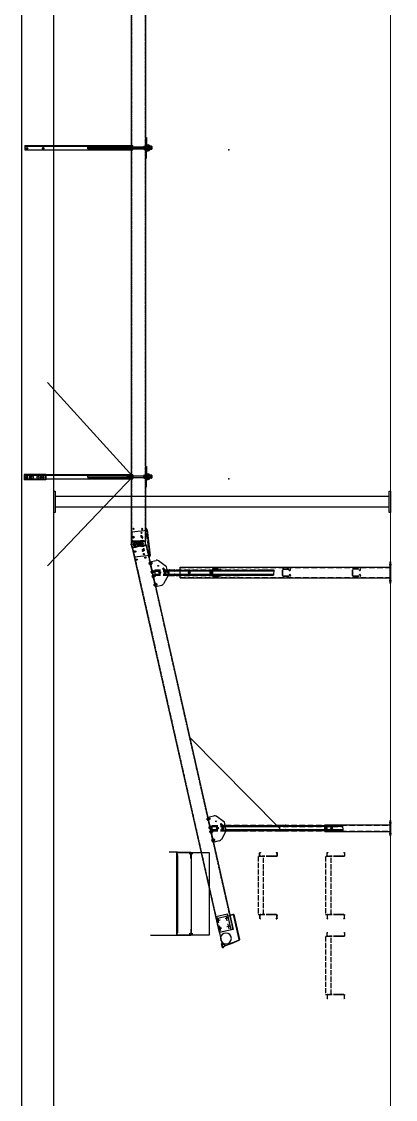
# Model space of a CAD drawing. Header units: millimetres. Extents: x -677815 to 406757, y -145898 to 39000.
# Drawn here: x 398512 to 401979, y -39999 to -29999 of the extents above; entities that cross this region are included whole.
import ezdxf

# ---------------------------------------------------------------- set-up
doc = ezdxf.new("R2010")
doc.units = ezdxf.units.MM
doc.header["$LTSCALE"] = 8
for name, pattern in [('AM_ISO02W050', [7.5, 6, -1.5]), ('AM_ISO09W050', [22.5, 12, -1.5, 3, -1.5, 3, -1.5]), ('Xref Conv Trash$0$AM_ISO02W050', [7.5, 6, -1.5]), ('Xref Conv Trash$0$AM_ISO08W050', [18, 12, -1.5, 3, -1.5]), ('Xref Conv Trash$0$CENTER', [7, 4, -1, 1, -1]), ('Xref Conv Trash$0$HIDDEN', [9.525, 6.35, -3.175]), ('Xref Conv Trash$0$PHANTOM', [2.5, 1.25, -0.25, 0.25, -0.25, 0.25, -0.25]), ('Xref Conv Trash$0$PHANTOM2', [31.75, 15.875, -3.175, 3.175, -3.175, 3.175, -3.175])]:
    doc.linetypes.add(name, pattern=pattern)
for name, color, linetype, lineweight in [('Hidden', 9, 'AM_ISO02W050', 25), ('Phantom', 8, 'AM_ISO09W050', 25), ('Xref Conv Trash$0$A-FLOR-LEVL', 8, 'Continuous', 9), ('Xref Conv Trash$0$Center', 7, 'Xref Conv Trash$0$AM_ISO08W050', 50), ('Xref Conv Trash$0$Conv - Trash', 1, 'Continuous', 25), ('Xref Conv Trash$0$Conv - Trash xsect', 1, 'Continuous', 25), ('Xref Conv Trash$0$Hidden', 9, 'Xref Conv Trash$0$AM_ISO02W050', 25), ('Xref Conv Trash$0$M-PLAT', 1, 'Continuous', 25)]:
    doc.layers.add(name, color=color, linetype=linetype, lineweight=lineweight)
doc.layers.add('Xref Conv Trash$0$M-MEZZ', color=173, linetype='Continuous')
doc.layers.add('Xref Conv Trash$0$M-MEZZ-POST', color=114, linetype='Continuous')

# ---------------------------------------------------------------- blocks, each defined once
blk = doc.blocks.new('*U135')
for p, q in [((-13, 5), (-13, 127)), ((-10, 5), (-10, 127)), ((-8, 132), (753, 132)), ((-8, 130), (6, 130)), ((15, 124), (7, 129)), ((17, 126), (8, 131)), ((17, 126), (727, 126)), ((18, 123), (727, 123)), ((728, 126), (737, 131)), ((730, 124), (738, 129)), ((740, 130), (753, 130)), ((755, 127), (755, 5)), ((758, 127), (758, 5))]:
    blk.add_line(p, q)
at = {"linetype": 'Continuous'}
for p, q in [((45, 3), (-8, 3)), ((-8, 0), (45, 0)), ((45, 0), (45, 3)), ((700, 3), (753, 3)), ((700, 0), (700, 3)), ((20, -1), (20, -2)), ((725, -1), (20, -1)), ((725, -2), (20, -2)), ((753, 0), (700, 0)), ((725, -1), (725, -2))]:
    blk.add_line(p, q, dxfattribs=at)
for centre, radius, start, end in [((-8, 127), 5, 90, 180), ((-8, 127), 2.5, 90, 180), ((6, 127), 5, 60, 90), ((6, 127), 2.5, 60, 90), ((18, 129), 5, 240, 270), ((18, 129), 2.5, 240, 270), ((727, 129), 2.5, 270, 300), ((727, 129), 5, 270, 300), ((740, 127), 5, 90, 120), ((740, 127), 2.5, 90, 120), ((753, 127), 5, 0, 90), ((753, 127), 2.5, 0, 90)]:
    blk.add_arc(centre, radius, start, end)
for centre, radius, start, end in [((-8, 5), 5, 180, 270), ((-8, 5), 2.5, 180, 270), ((753, 5), 5, 270, 0), ((753, 5), 2.5, 270, 0)]:
    blk.add_arc(centre, radius, start, end, dxfattribs=at)
at = {"layer": 'Xref Conv Trash$0$Hidden', "linetype": 'Xref Conv Trash$0$CENTER', "extrusion": (0, 1, 0)}
for p, q in [((0, -15), (0, 20)), ((745, -15), (745, 20))]:
    blk.add_line(p, q, dxfattribs=at)
blk = doc.blocks.new('Xref Conv Trash$0$011')
at = {"color": 0}
blk.add_line((0, 0), (0, 0), dxfattribs=at)
blk.add_circle((0, 0), 5.5, dxfattribs=at)
blk = doc.blocks.new('Xref Conv Trash$0$A$C020D5D19')
at = {"color": 0}
for p, q in [((11, 12), (0, 12)), ((18, 12), (13, 12)), ((15, 17), (15, 24)), ((15, 10), (15, 14)), ((15, 7), (15, 0)), ((20, 12), (32, 12))]:
    blk.add_line(p, q, dxfattribs=at)
blk = doc.blocks.new('Xref Conv Trash$0$Het100r-1')
at = {"color": 0}
for p, q in [((-134, -3), (-134, -168)), ((-134, -3), (101, -3)), ((101, -3), (126, -28)), ((105, -5), (113, -15)), ((106, -4), (115, -14)), ((145, 0), (107, 0)), ((116, -2), (107, -2)), ((126, -58), (107, -166)), ((123, -89), (109, -167)), ((115, -14), (113, -15)), ((114, -16), (116, -16)), ((116, -16), (116, 0)), ((116, -2), (136, -2)), ((121, -88), (124, -54)), ((123, -89), (126, -55)), ((126, -55), (124, -54)), ((126, -28), (126, -58)), ((127, -75), (136, -2)), ((145, -2), (136, -2)), ((146, -4), (137, -14)), ((137, -14), (139, -15)), ((147, -5), (139, -15)), ((-138, -137), (-138, -166)), ((-138, -137), (-136, -137)), ((-136, -137), (-136, -166)), ((-134, -163), (104, -163)), ((-134, -168), (105, -168)), ((-134, -170), (105, -170)), ((104, -163), (107, -163)), ((104, -163), (104, -168))]:
    blk.add_line(p, q, dxfattribs=at)
blk.add_circle((67, -50), 50, dxfattribs=at)
for centre, radius, start, end in [((107, -3), 2.6, 90, 210), ((107, -3), 1, 90, 210), ((122, -75), 5, 291.6902, 352.6476), ((145, -3), 2.6, 330, 90), ((145, -3), 1, 330, 90), ((-134, -166), 4, 180, 270), ((-134, -166), 2, 180, 270), ((105, -166), 2, 270, 350), ((105, -166), 4, 270, 350)]:
    blk.add_arc(centre, radius, start, end, dxfattribs=at)
blk = doc.blocks.new('*U199')
for p, q in [((5050, 1716), (36547, 7370)), ((5073, 1586), (36570, 7240)), ((5073, 1586), (36570, 7240)), ((5073, 1586), (5050, 1716)), ((4989, 1698), (1620, 275)), ((5040, 1576), (4989, 1698)), ((5040, 1576), (1671, 153)), ((1634, 277), (1761, 331)), ((1761, 331), (1804, 230)), ((1671, 153), (1620, 275)), ((1666, 171), (1804, 230))]:
    blk.add_line(p, q)
at = {"linetype": 'Xref Conv Trash$0$PHANTOM'}
for p, q in [((5066, 1716), (36532, 7365)), ((5073, 1588), (36570, 7242)), ((4976, 1689), (1635, 278)), ((5039, 1578), (1670, 155))]:
    blk.add_line(p, q, dxfattribs=at)
at = {"color": 0}
for p, q in [((4992, 1699), (5018, 1711)), ((4993, 1696), (5018, 1709)), ((5018, 1711), (5046, 1714)), ((5018, 1709), (5046, 1712)), ((5046, 1714), (5046, 1712)), ((5080, 1705), (5098, 1710)), ((5083, 1710), (5085, 1703)), ((5093, 1693), (5086, 1720)), ((5095, 1706), (5093, 1713)), ((4969, 1672), (4952, 1667)), ((4956, 1664), (4954, 1672)), ((4965, 1655), (4957, 1682)), ((4965, 1675), (4967, 1668)), ((4991, 1599), (4993, 1606)), ((4992, 1699), (4993, 1696)), ((5031, 1660), (5025, 1658)), ((5031, 1667), (5026, 1662)), ((5026, 1662), (5028, 1655)), ((5028, 1655), (5035, 1653)), ((5033, 1662), (5031, 1669)), ((5033, 1662), (5031, 1667)), ((5038, 1666), (5031, 1667)), ((5037, 1639), (5031, 1637)), ((5032, 1660), (5034, 1660)), ((5037, 1647), (5032, 1642)), ((5032, 1642), (5034, 1635)), ((5034, 1657), (5033, 1661)), ((5033, 1661), (5034, 1659)), ((5034, 1658), (5036, 1652)), ((5034, 1635), (5041, 1633)), ((5035, 1661), (5042, 1663)), ((5035, 1653), (5041, 1658)), ((5035, 1656), (5036, 1651)), ((5039, 1642), (5037, 1648)), ((5039, 1642), (5037, 1647)), ((5044, 1645), (5037, 1647)), ((5041, 1658), (5038, 1666)), ((5038, 1640), (5040, 1640)), ((5039, 1641), (5040, 1639)), ((5040, 1637), (5039, 1640)), ((5040, 1638), (5042, 1631)), ((5041, 1641), (5048, 1642)), ((5041, 1633), (5047, 1638)), ((5041, 1636), (5042, 1631)), ((5047, 1638), (5044, 1645)), ((5104, 1627), (5097, 1619)), ((5103, 1633), (5098, 1638)), ((5108, 1632), (5105, 1628)), ((5109, 1629), (5105, 1632)), ((5110, 1634), (5118, 1643)), ((5110, 1627), (5116, 1622)), ((5137, 1637), (5150, 1641)), ((5145, 1632), (5141, 1646)), ((5179, 1593), (5193, 1606)), ((5181, 1592), (5194, 1605)), ((5194, 1605), (5193, 1606)), ((4930, 1527), (4931, 1529)), ((4949, 1523), (4930, 1527)), ((4949, 1524), (4931, 1529)), ((4946, 1581), (4959, 1584)), ((5179, 1592), (4950, 1524)), ((5179, 1591), (4951, 1523)), ((4954, 1576), (4951, 1589)), ((4985, 1596), (4975, 1599)), ((4988, 1590), (4986, 1583)), ((4989, 1592), (4991, 1597)), ((4994, 1593), (5006, 1590)), ((5002, 1591), (4998, 1591))]:
    blk.add_line(p, q, dxfattribs=at)
at = {"linetype": 'Xref Conv Trash$0$HIDDEN'}
for p, q in [((5063, 1718), (5051, 1710)), ((5065, 1716), (5051, 1707)), ((4977, 1692), (4991, 1692)), ((4977, 1690), (4992, 1690)), ((1632, 279), (1622, 269)), ((1634, 278), (1623, 267))]:
    blk.add_line(p, q, dxfattribs=at)
at = {"color": 0, "linetype": 'Continuous'}
for p, q in [((4984, 1602), (4997, 1598)), ((5019, 1691), (5016, 1681)), ((5016, 1681), (5024, 1674)), ((5029, 1694), (5019, 1691)), ((5024, 1674), (5034, 1677)), ((5036, 1687), (5029, 1694)), ((5034, 1677), (5036, 1687)), ((5039, 1623), (5037, 1612)), ((5037, 1612), (5044, 1605)), ((5049, 1626), (5039, 1623)), ((5044, 1605), (5054, 1608)), ((5056, 1619), (5049, 1626)), ((5054, 1608), (5056, 1619)), ((5106, 1638), (5097, 1628)), ((5106, 1621), (5115, 1631)), ((4994, 1588), (4981, 1592))]:
    blk.add_line(p, q, dxfattribs=at)
at = {"color": 0, "linetype": 'Xref Conv Trash$0$HIDDEN'}
blk.add_line((4952, 1530), (5172, 1595), dxfattribs=at)
at = {"linetype": 'Continuous'}
for p, q in [((1708, 292), (1756, 313)), ((1625, 268), (1666, 171)), ((1639, 263), (1683, 282))]:
    blk.add_line(p, q, dxfattribs=at)
at = {"linetype": 'Xref Conv Trash$0$CENTER'}
for p, q in [((1726, 316), (1739, 286)), ((1656, 287), (1670, 255)), ((1669, 189), (1713, 207)), ((1687, 214), (1699, 185)), ((1740, 219), (1788, 239)), ((1757, 243), (1769, 215))]:
    blk.add_line(p, q, dxfattribs=at)
at = {"color": 0, "linetype": 'Continuous'}
blk.add_lwpolyline([(5174, 1591), (5133, 1729), (5018, 1711), (4912, 1664), (4953, 1525)], close=True, dxfattribs=at)
at = {"color": 0}
for points in [[(5018, 1692), (5016, 1692, 0.414214), (5011, 1682), (5026, 1634, 0.414214), (5036, 1628), (5049, 1632, 0.414214), (5054, 1642), (5040, 1690, 0.414214), (5030, 1696), (5028, 1695)], [(5035, 1618, 0.48887), (5038, 1608)], [(5058, 1613, 0.48887), (5055, 1623)]]:
    blk.add_lwpolyline(points, format="xyb", dxfattribs=at)
for centre in [(5026, 1684), (5047, 1616)]:
    blk.add_circle(centre, 30.1)
at = {"color": 0, "linetype": 'Continuous'}
for centre, radius in [((5026, 1684), 11.2), ((5026, 1684), 9), ((5047, 1616), 11.2), ((5047, 1616), 9)]:
    blk.add_circle(centre, radius, dxfattribs=at)
at = {"color": 0}
for centre in [(5143, 1639), (4953, 1582)]:
    blk.add_circle(centre, 5.5, dxfattribs=at)
at = {"linetype": 'Continuous'}
blk.add_arc((5026, 1684), 30.1, 78.5763, 134.4369, dxfattribs=at)
at = {"linetype": 'Xref Conv Trash$0$HIDDEN'}
for centre, radius, start, end in [((5066, 1714), 5, 100.177, 121.9784), ((5066, 1714), 2.5, 100.177, 121.9784), ((4977, 1687), 5, 91.097, 112.8984), ((4977, 1687), 2.5, 91.097, 112.8984), ((1636, 276), 5, 112.8984, 134.6998), ((1636, 276), 2.5, 112.8984, 134.6998)]:
    blk.add_arc(centre, radius, start, end, dxfattribs=at)
at = {"color": 0}
for centre, radius, start, end in [((5088, 1712), 5.5, 16.5066, 196.5066), ((5090, 1704), 5.5, 196.5066, 16.5066), ((4959, 1674), 5.5, 16.5066, 196.5066), ((4962, 1666), 5.5, 196.5066, 16.5066), ((5033, 1660), 2.7, 175.7506, 122.6508), ((5039, 1640), 2.7, 175.7506, 122.6508), ((4950, 1526), 2, 256.5066, 286.5066), ((4950, 1526), 3.5, 256.5066, 286.5066), ((5178, 1594), 2, 286.5066, 316.5066), ((5178, 1594), 3.5, 286.5066, 316.5066)]:
    blk.add_arc(centre, radius, start, end, dxfattribs=at)
at = {"color": 0, "linetype": 'Continuous'}
for centre, start, end in [((4982, 1597), 73.5066, 253.5066), ((5102, 1624), 139.5066, 319.5066), ((5111, 1635), 319.5066, 139.5066), ((4996, 1593), 253.5066, 73.5066)]:
    blk.add_arc(centre, 5.5, start, end, dxfattribs=at)
for p, rotation in [((5017, 1667), 22.89838515541406), ((5035, 1600), 16.50660218824512)]:
    blk.add_blockref('Xref Conv Trash$0$A$C020D5D19', p, dxfattribs=dict(at, rotation=rotation))
at = {"xscale": -1}
for name, p, rotation in [('Xref Conv Trash$0$011', (5091, 1705), 10.17702680705466), ('Xref Conv Trash$0$011', (5166, 1718), 10.17702680705466), ('Xref Conv Trash$0$011', (5105, 1626), 10.17702680705466), ('Xref Conv Trash$0$011', (5180, 1639), 10.17702680705466), ('Xref Conv Trash$0$Het100r-1', (1620, 275), 22.89838515541417), ('Xref Conv Trash$0$011', (1732, 302), 22.89838515541417), ('Xref Conv Trash$0$011', (1662, 273), 22.89838515541417), ('Xref Conv Trash$0$011', (1693, 199), 22.89838515541417), ('Xref Conv Trash$0$011', (1763, 229), 22.89838515541417)]:
    blk.add_blockref(name, p, dxfattribs=dict(at, rotation=rotation))
at = {"rotation": 22.89838515541406}
for p in [(4891, 1637), (4961, 1666), (4922, 1563), (4992, 1592)]:
    blk.add_blockref('Xref Conv Trash$0$011', p, dxfattribs=at)
blk = doc.blocks.new('*U200')
at = {"linetype": 'Continuous'}
for p, q in [((0, 0), (0, -59)), ((0, 0), (235, 0)), ((235, 0), (235, -59)), ((79, -141), (8, -78)), ((156, -141), (227, -78)), ((88, -132), (-151, -1196)), ((77, -129), (43, -276)), ((79, -141), (156, -141)), ((116, -138), (83, -285)), ((127, -140), (94, -287)), ((-132, -1030), (-265, -1620)), ((-71, -1043), (-204, -1633)), ((-132, -1030), (-71, -1043)), ((-303, -1611), (-304, -1616)), ((-167, -1647), (-304, -1616)), ((-166, -1642), (-303, -1611)), ((-166, -1642), (-167, -1647))]:
    blk.add_line(p, q, dxfattribs=at)
for p, q in [((7, 7), (7, 2)), ((7, 2), (25, 2)), ((9, 9), (12, 9)), ((12, 9), (12, 2)), ((12, 9), (21, 9)), ((21, 9), (21, 2)), ((21, 9), (23, 9)), ((25, 7), (25, 2)), ((88, 7), (88, 2)), ((88, 2), (106, 2)), ((90, 9), (93, 9)), ((93, 9), (93, 2)), ((93, 9), (102, 9)), ((102, 9), (102, 2)), ((102, 9), (104, 9)), ((106, 7), (106, 2)), ((129, 7), (129, 2)), ((129, 2), (147, 2)), ((131, 9), (133, 9)), ((133, 9), (133, 2)), ((133, 9), (142, 9)), ((142, 9), (142, 2)), ((142, 9), (145, 9)), ((147, 7), (147, 2)), ((210, 7), (210, 2)), ((210, 2), (228, 2)), ((212, 9), (214, 9)), ((214, 9), (214, 2)), ((214, 9), (223, 9)), ((223, 9), (223, 2)), ((223, 9), (226, 9)), ((228, 7), (228, 2)), ((101, -110), (99, -118)), ((99, -118), (105, -123)), ((108, -108), (101, -110)), ((105, -123), (112, -120)), ((113, -113), (108, -108)), ((112, -120), (113, -113))]:
    blk.add_line(p, q)
at = {"linetype": 'Xref Conv Trash$0$CENTER'}
for p, q in [((-282, -1609), (-286, -1630)), ((-184, -1631), (-189, -1652))]:
    blk.add_line(p, q, dxfattribs=at)
for points in [[(111, -69), (117, -73), (124, -69), (124, -62), (117, -58), (111, -62)], [(-124, -1102), (-117, -1108), (-109, -1105), (-107, -1096), (-113, -1090), (-122, -1093)], [(-113, -1052), (-106, -1058), (-97, -1055), (-95, -1046), (-102, -1040), (-111, -1043)]]:
    blk.add_lwpolyline(points, close=True)
for centre, radius in [((117, -66), 8.4), ((117, -66), 6.4), ((106, -115), 8.4), ((106, -115), 6.4), ((-115, -1099), 8), ((-104, -1049), 8)]:
    blk.add_circle(centre, radius)
at = {"linetype": 'Continuous'}
blk.add_circle((182, -66), 3.6, dxfattribs=at)
for centre, radius, start, end in [((9, 6), 2.53, 23.991, 156.009), ((16, 1), 7.86, 54.0166, 125.9834), ((23, 6), 2.53, 23.991, 156.009), ((90, 6), 2.53, 23.991, 156.009), ((97, 1), 7.86, 54.0166, 125.9834), ((104, 6), 2.53, 23.991, 156.009), ((131, 6), 2.53, 23.991, 156.009), ((138, 1), 7.86, 54.0166, 125.9834), ((145, 6), 2.53, 23.991, 156.009), ((212, 6), 2.53, 23.991, 156.009), ((219, 1), 7.86, 54.0166, 125.9834), ((226, 6), 2.53, 23.991, 156.009)]:
    blk.add_arc(centre, radius, start, end)
for centre, radius, start, end in [((25, -59), 25.4, 180, 228.2691), ((210, -59), 25.4, 311.7309, 0), ((89, -105), 4.4, 45, 225), ((116, -78), 43.1, 224.5473, 271.6144), ((117, -76), 36.4, 225, 270), ((117, -76), 36.4, 270, 315), ((119, -78), 43.1, 268.3856, 315.4527), ((146, -105), 4.4, 315, 135)]:
    blk.add_arc(centre, radius, start, end, dxfattribs=at)
at = {"layer": 'Xref Conv Trash$0$Hidden', "linetype": 'Xref Conv Trash$0$HIDDEN'}
for p, q in [((11, -17), (11, 2)), ((12, -18), (12, 2)), ((20, -18), (20, 2)), ((21, -17), (21, 2)), ((92, -17), (92, 2)), ((93, -18), (93, 2)), ((101, -18), (101, 2)), ((102, -17), (102, 2)), ((133, -17), (133, 2)), ((134, -18), (134, 2)), ((142, -18), (142, 2)), ((143, -17), (143, 2)), ((214, -17), (214, 2)), ((215, -18), (215, 2)), ((223, -18), (223, 2)), ((224, -17), (224, 2)), ((105, -14), (-161, -1193)), ((112, -16), (-153, -1195)), ((144, -23), (-122, -1202)), ((151, -24), (-114, -1204)), ((0, -3), (235, -3)), ((12, -18), (11, -17)), ((11, -17), (21, -17)), ((12, -18), (20, -18)), ((20, -18), (21, -17)), ((103, -13), (72, -151)), ((114, -16), (83, -153)), ((92, -17), (102, -17)), ((93, -18), (92, -17)), ((93, -18), (101, -18)), ((101, -18), (102, -17)), ((103, -13), (153, -25)), ((142, -22), (111, -160)), ((153, -25), (122, -162)), ((133, -17), (143, -17)), ((134, -18), (133, -17)), ((134, -18), (142, -18)), ((142, -18), (143, -17)), ((214, -17), (224, -17)), ((215, -18), (214, -17)), ((215, -18), (223, -18)), ((223, -18), (224, -17)), ((75, -134), (-163, -1193)), ((114, -143), (-124, -1202)), ((126, -146), (-112, -1204)), ((87, -137), (55, -279)), ((78, -121), (69, -165)), ((80, -121), (70, -165)), ((74, -171), (72, -171)), ((73, -169), (75, -169)), ((79, -164), (78, -167)), ((79, -164), (81, -164)), ((81, -164), (80, -167)), ((85, -114), (126, -123)), ((86, -112), (126, -121)), ((108, -171), (108, -173)), ((108, -171), (110, -171)), ((110, -171), (108, -171)), ((110, -171), (110, -174)), ((110, -171), (110, -174)), ((111, -179), (113, -180)), ((114, -178), (112, -177)), ((127, -132), (117, -176)), ((129, -132), (119, -176)), ((-37, -633), (-47, -677)), ((-35, -633), (-45, -677)), ((-43, -681), (-41, -681)), ((-41, -683), (-43, -683)), ((-36, -676), (-37, -679)), ((-36, -676), (-35, -677)), ((-35, -677), (-35, -679)), ((-30, -624), (11, -633)), ((-30, -626), (11, -635)), ((-7, -683), (-8, -686)), ((-5, -683), (-7, -683)), ((-7, -683), (-5, -683)), ((-5, -683), (-6, -686)), ((-5, -683), (-6, -686)), ((-2, -690), (-4, -690)), ((-4, -692), (-2, -692)), ((12, -644), (2, -688)), ((14, -644), (4, -688)), ((-129, -1030), (-262, -1620)), ((-74, -1043), (-207, -1633)), ((-112, -1204), (-163, -1193))]:
    blk.add_line(p, q, dxfattribs=at)
at = {"layer": 'Xref Conv Trash$0$Hidden', "linetype": 'Xref Conv Trash$0$CENTER'}
for p, q in [((16, 11), (16, -9)), ((97, -9), (97, 11)), ((97, 11), (97, -9)), ((138, -9), (138, 11)), ((219, -9), (219, 11))]:
    blk.add_line(p, q, dxfattribs=at)
at = {"layer": 'Xref Conv Trash$0$Hidden'}
for p, q in [((16, 9), (16, -11)), ((97, 9), (97, -11)), ((138, 9), (138, -11)), ((219, 9), (219, -11))]:
    blk.add_line(p, q, dxfattribs=at)
for points in [[(7, -5), (5, -3)], [(27, -3), (5, -3)], [(25, -5), (7, -5)], [(7, -10), (7, -5)], [(23, -12), (21, -12), (12, -12), (9, -12)], [(12, -12), (12, -5)], [(21, -12), (21, -5)], [(27, -3), (25, -5)], [(25, -10), (25, -5)], [(88, -5), (86, -3)], [(108, -3), (86, -3)], [(106, -5), (88, -5)], [(88, -10), (88, -5)], [(104, -12), (102, -12), (93, -12), (90, -12)], [(93, -12), (93, -5)], [(102, -12), (102, -5)], [(108, -3), (106, -5)], [(106, -10), (106, -5)], [(129, -5), (127, -3)], [(149, -3), (127, -3)], [(147, -5), (129, -5)], [(129, -10), (129, -5)], [(145, -12), (142, -12), (133, -12), (131, -12)], [(133, -12), (133, -5)], [(142, -12), (142, -5)], [(149, -3), (147, -5)], [(147, -10), (147, -5)], [(210, -5), (208, -3)], [(230, -3), (208, -3)], [(228, -5), (210, -5)], [(210, -10), (210, -5)], [(226, -12), (223, -12), (214, -12), (212, -12)], [(214, -12), (214, -5)], [(223, -12), (223, -5)], [(230, -3), (228, -5)], [(228, -10), (228, -5)]]:
    blk.add_lwpolyline(points, dxfattribs=at)
for centre, radius, start, end in [((9, -9), 2.53, 203.991, 336.009), ((16, -4), 7.86, 234.0166, 305.9834), ((23, -9), 2.53, 203.991, 336.009), ((90, -9), 2.53, 203.991, 336.009), ((97, -4), 7.86, 234.0166, 305.9834), ((104, -9), 2.53, 203.991, 336.009), ((131, -9), 2.53, 203.991, 336.009), ((138, -4), 7.86, 234.0166, 305.9834), ((145, -9), 2.53, 203.991, 336.009), ((212, -9), 2.53, 203.991, 336.009), ((219, -4), 7.86, 234.0166, 305.9834), ((226, -9), 2.53, 203.991, 336.009)]:
    blk.add_arc(centre, radius, start, end, dxfattribs=at)
at = {"layer": 'Xref Conv Trash$0$Hidden', "linetype": 'Xref Conv Trash$0$HIDDEN'}
for centre, radius, start, end in [((73, -166), 5, 167.3, 257.3), ((73, -166), 5, 167.3, 257.3), ((73, -166), 3, 167.3, 257.3), ((75, -166), 5, 257.3, 347.3), ((75, -166), 3, 257.3, 347.3), ((84, -117), 5, 77.3, 167.3), ((84, -117), 3, 77.3, 167.3), ((112, -175), 5, 167.3, 257.3), ((112, -175), 3, 167.3, 257.3), ((114, -175), 5, 257.3, 347.3), ((114, -175), 3, 257.3, 347.3), ((125, -126), 5, 347.3, 77.3), ((125, -126), 3, 347.3, 77.3), ((-42, -678), 5, 167.3, 257.3), ((-42, -678), 5, 167.3, 257.3), ((-42, -678), 3, 167.3, 257.3), ((-40, -678), 5, 257.3, 347.3), ((-40, -678), 3, 257.3, 347.3), ((-31, -629), 5, 77.3, 167.3), ((-31, -629), 3, 77.3, 167.3), ((-3, -687), 5, 167.3, 257.3), ((-3, -687), 3, 167.3, 257.3), ((-1, -687), 3, 257.3, 347.3), ((-1, -687), 5, 257.3, 347.3), ((10, -638), 5, 347.3, 77.3), ((10, -638), 3, 347.3, 77.3)]:
    blk.add_arc(centre, radius, start, end, dxfattribs=at)
blk = doc.blocks.new('*U201')
at = {"linetype": 'Continuous'}
for p, q in [((0, 0), (0, -59)), ((0, 0), (235, 0)), ((235, 0), (235, -59)), ((79, -141), (8, -78)), ((156, -141), (227, -78)), ((79, -141), (156, -141)), ((27, -240), (-401, -2137)), ((125, -261), (-303, -2159)), ((27, -240), (125, -261)), ((-449, -2126), (-450, -2131)), ((-255, -2175), (-450, -2131)), ((-254, -2170), (-449, -2126)), ((-254, -2170), (-255, -2175))]:
    blk.add_line(p, q, dxfattribs=at)
for p, q in [((7, 7), (7, 2)), ((7, 2), (25, 2)), ((9, 9), (12, 9)), ((12, 9), (12, 2)), ((12, 9), (21, 9)), ((21, 9), (21, 2)), ((21, 9), (23, 9)), ((25, 7), (25, 2)), ((88, 7), (88, 2)), ((88, 2), (106, 2)), ((90, 9), (93, 9)), ((93, 9), (93, 2)), ((93, 9), (102, 9)), ((102, 9), (102, 2)), ((102, 9), (104, 9)), ((106, 7), (106, 2)), ((129, 7), (129, 2)), ((129, 2), (147, 2)), ((131, 9), (133, 9)), ((133, 9), (133, 2)), ((133, 9), (142, 9)), ((142, 9), (142, 2)), ((142, 9), (145, 9)), ((147, 7), (147, 2)), ((210, 7), (210, 2)), ((210, 2), (228, 2)), ((212, 9), (214, 9)), ((214, 9), (214, 2)), ((214, 9), (223, 9)), ((223, 9), (223, 2)), ((223, 9), (226, 9)), ((228, 7), (228, 2)), ((101, -110), (99, -118)), ((99, -118), (105, -123)), ((108, -108), (101, -110)), ((105, -123), (112, -120)), ((113, -113), (108, -108)), ((112, -120), (113, -113))]:
    blk.add_line(p, q)
at = {"linetype": 'Xref Conv Trash$0$CENTER'}
for p, q in [((-423, -2125), (-428, -2146)), ((-277, -2158), (-282, -2179))]:
    blk.add_line(p, q, dxfattribs=at)
for points in [[(111, -69), (117, -73), (124, -69), (124, -62), (117, -58), (111, -62)], [(48, -336), (55, -343), (64, -340), (66, -331), (59, -325), (50, -327)], [(4, -531), (11, -538), (20, -535), (22, -526), (15, -520), (6, -522)]]:
    blk.add_lwpolyline(points, close=True)
for centre, radius in [((117, -66), 8.4), ((117, -66), 6.4), ((106, -115), 8.4), ((106, -115), 6.4), ((57, -334), 8), ((13, -529), 8)]:
    blk.add_circle(centre, radius)
at = {"linetype": 'Continuous'}
blk.add_circle((182, -66), 3.6, dxfattribs=at)
for centre, radius, start, end in [((9, 6), 2.53, 23.991, 156.009), ((16, 1), 7.86, 54.0166, 125.9834), ((23, 6), 2.53, 23.991, 156.009), ((90, 6), 2.53, 23.991, 156.009), ((97, 1), 7.86, 54.0166, 125.9834), ((104, 6), 2.53, 23.991, 156.009), ((131, 6), 2.53, 23.991, 156.009), ((138, 1), 7.86, 54.0166, 125.9834), ((145, 6), 2.53, 23.991, 156.009), ((212, 6), 2.53, 23.991, 156.009), ((219, 1), 7.86, 54.0166, 125.9834), ((226, 6), 2.53, 23.991, 156.009)]:
    blk.add_arc(centre, radius, start, end)
for centre, radius, start, end in [((25, -59), 25.4, 180, 228.2691), ((210, -59), 25.4, 311.7309, 0), ((89, -105), 4.4, 45, 225), ((116, -78), 43.1, 224.5473, 271.6144), ((117, -76), 36.4, 225, 270), ((117, -76), 36.4, 270, 315), ((119, -78), 43.1, 268.3856, 315.4527), ((146, -105), 4.4, 315, 135)]:
    blk.add_arc(centre, radius, start, end, dxfattribs=at)
at = {"layer": 'Xref Conv Trash$0$Hidden', "linetype": 'Xref Conv Trash$0$HIDDEN'}
for p, q in [((11, -17), (11, 2)), ((12, -18), (12, 2)), ((20, -18), (20, 2)), ((21, -17), (21, 2)), ((92, -17), (92, 2)), ((93, -18), (93, 2)), ((101, -18), (101, 2)), ((102, -17), (102, 2)), ((133, -17), (133, 2)), ((134, -18), (134, 2)), ((142, -18), (142, 2)), ((143, -17), (143, 2)), ((214, -17), (214, 2)), ((215, -18), (215, 2)), ((223, -18), (223, 2)), ((224, -17), (224, 2)), ((103, -19), (-138, -1092)), ((111, -21), (-131, -1094)), ((142, -28), (-99, -1101)), ((150, -29), (-92, -1102)), ((0, -3), (235, -3)), ((12, -18), (11, -17)), ((11, -17), (21, -17)), ((12, -18), (20, -18)), ((20, -18), (21, -17)), ((102, -18), (71, -156)), ((113, -21), (82, -158)), ((92, -17), (102, -17)), ((93, -18), (92, -17)), ((93, -18), (101, -18)), ((101, -18), (102, -17)), ((102, -18), (152, -30)), ((141, -27), (110, -164)), ((152, -30), (121, -167)), ((133, -17), (143, -17)), ((134, -18), (133, -17)), ((134, -18), (142, -18)), ((142, -18), (143, -17)), ((214, -17), (224, -17)), ((215, -18), (214, -17)), ((215, -18), (223, -18)), ((223, -18), (224, -17)), ((75, -134), (-140, -1091)), ((87, -136), (-129, -1094)), ((115, -143), (-101, -1100)), ((126, -145), (-90, -1103)), ((72, -150), (62, -194)), ((74, -150), (64, -194)), ((66, -198), (68, -198)), ((68, -200), (66, -200)), ((72, -193), (72, -196)), ((72, -193), (74, -194)), ((74, -194), (74, -197)), ((77, -148), (118, -157)), ((78, -146), (119, -155)), ((102, -200), (101, -203)), ((102, -200), (104, -200)), ((104, -200), (102, -200)), ((121, -161), (111, -205)), ((123, -161), (113, -205)), ((30, -240), (-398, -2138)), ((122, -261), (-306, -2158)), ((104, -200), (103, -203)), ((104, -200), (103, -203)), ((107, -207), (105, -207)), ((105, -209), (107, -209)), ((-26, -542), (-39, -601)), ((-23, -543), (-36, -601)), ((-25, -600), (-26, -604)), ((-25, -600), (-22, -600)), ((-18, -537), (37, -549)), ((-18, -540), (37, -552)), ((40, -557), (27, -616)), ((42, -557), (29, -616)), ((-31, -609), (-34, -609)), ((-33, -606), (-31, -607)), ((-22, -600), (-23, -604)), ((14, -609), (13, -613)), ((17, -609), (14, -609)), ((14, -609), (17, -609)), ((17, -609), (16, -613)), ((17, -609), (16, -613)), ((22, -619), (19, -618)), ((19, -621), (21, -621)), ((-90, -1103), (-140, -1091)), ((-168, -1176), (-182, -1235)), ((-166, -1177), (-179, -1236)), ((-161, -1174), (-106, -1186)), ((-160, -1171), (-106, -1183)), ((-103, -1191), (-116, -1250)), ((-100, -1191), (-114, -1250)), ((-174, -1244), (-177, -1243)), ((-176, -1240), (-173, -1241)), ((-168, -1234), (-169, -1238)), ((-168, -1234), (-165, -1235)), ((-165, -1235), (-166, -1238)), ((-126, -1243), (-129, -1243)), ((-129, -1243), (-126, -1243)), ((-129, -1243), (-129, -1247)), ((-126, -1243), (-127, -1247)), ((-126, -1243), (-127, -1247)), ((-121, -1253), (-124, -1252)), ((-124, -1255), (-122, -1255)), ((-311, -1810), (-325, -1869)), ((-309, -1811), (-322, -1870)), ((-317, -1878), (-320, -1877)), ((-319, -1874), (-316, -1875)), ((-311, -1868), (-312, -1872)), ((-311, -1868), (-308, -1869)), ((-308, -1869), (-309, -1873)), ((-304, -1808), (-249, -1820)), ((-303, -1805), (-248, -1818)), ((-271, -1877), (-272, -1881)), ((-271, -1877), (-269, -1878)), ((-269, -1878), (-271, -1877)), ((-269, -1878), (-270, -1881)), ((-269, -1878), (-270, -1881)), ((-264, -1887), (-267, -1886)), ((-267, -1889), (-265, -1889)), ((-246, -1825), (-259, -1884)), ((-243, -1826), (-257, -1884))]:
    blk.add_line(p, q, dxfattribs=at)
at = {"layer": 'Xref Conv Trash$0$Hidden', "linetype": 'Xref Conv Trash$0$CENTER'}
for p, q in [((16, 11), (16, -9)), ((97, -9), (97, 11)), ((97, 11), (97, -9)), ((138, -9), (138, 11)), ((219, -9), (219, 11))]:
    blk.add_line(p, q, dxfattribs=at)
at = {"layer": 'Xref Conv Trash$0$Hidden'}
for p, q in [((16, 9), (16, -11)), ((97, 9), (97, -11)), ((138, 9), (138, -11)), ((219, 9), (219, -11))]:
    blk.add_line(p, q, dxfattribs=at)
for points in [[(7, -5), (5, -3)], [(27, -3), (5, -3)], [(25, -5), (7, -5)], [(7, -10), (7, -5)], [(23, -12), (21, -12), (12, -12), (9, -12)], [(12, -12), (12, -5)], [(21, -12), (21, -5)], [(27, -3), (25, -5)], [(25, -10), (25, -5)], [(88, -5), (86, -3)], [(108, -3), (86, -3)], [(106, -5), (88, -5)], [(88, -10), (88, -5)], [(104, -12), (102, -12), (93, -12), (90, -12)], [(93, -12), (93, -5)], [(102, -12), (102, -5)], [(108, -3), (106, -5)], [(106, -10), (106, -5)], [(129, -5), (127, -3)], [(149, -3), (127, -3)], [(147, -5), (129, -5)], [(129, -10), (129, -5)], [(145, -12), (142, -12), (133, -12), (131, -12)], [(133, -12), (133, -5)], [(142, -12), (142, -5)], [(149, -3), (147, -5)], [(147, -10), (147, -5)], [(210, -5), (208, -3)], [(230, -3), (208, -3)], [(228, -5), (210, -5)], [(210, -10), (210, -5)], [(226, -12), (223, -12), (214, -12), (212, -12)], [(214, -12), (214, -5)], [(223, -12), (223, -5)], [(230, -3), (228, -5)], [(228, -10), (228, -5)]]:
    blk.add_lwpolyline(points, dxfattribs=at)
for centre, radius, start, end in [((9, -9), 2.53, 203.991, 336.009), ((16, -4), 7.86, 234.0166, 305.9834), ((23, -9), 2.53, 203.991, 336.009), ((90, -9), 2.53, 203.991, 336.009), ((97, -4), 7.86, 234.0166, 305.9834), ((104, -9), 2.53, 203.991, 336.009), ((131, -9), 2.53, 203.991, 336.009), ((138, -4), 7.86, 234.0166, 305.9834), ((145, -9), 2.53, 203.991, 336.009), ((212, -9), 2.53, 203.991, 336.009), ((219, -4), 7.86, 234.0166, 305.9834), ((226, -9), 2.53, 203.991, 336.009)]:
    blk.add_arc(centre, radius, start, end, dxfattribs=at)
at = {"layer": 'Xref Conv Trash$0$Hidden', "linetype": 'Xref Conv Trash$0$HIDDEN'}
for centre, radius, start, end in [((67, -195), 5, 167.3, 257.3), ((67, -195), 5, 167.3, 257.3), ((67, -195), 3, 167.3, 257.3), ((69, -195), 3, 257.3, 347.3), ((69, -195), 5, 257.3, 347.3), ((77, -151), 5, 77.3, 167.3), ((77, -151), 3, 77.3, 167.3), ((118, -160), 3, 347.3, 77.3), ((118, -160), 5, 347.3, 77.3), ((106, -204), 5, 167.3, 257.3), ((106, -204), 3, 167.3, 257.3), ((108, -204), 5, 257.3, 347.3), ((108, -204), 3, 257.3, 347.3), ((-19, -544), 6.7, 77.3, 167.3), ((-19, -544), 4.02, 77.3, 167.3), ((36, -556), 6.7, 347.3, 77.3), ((36, -556), 4.02, 347.3, 77.3), ((-32, -602), 6.7, 167.3, 257.3), ((-32, -602), 6.7, 167.3, 257.3), ((-32, -602), 4.02, 167.3, 257.3), ((-30, -603), 6.7, 257.3, 347.3), ((-30, -603), 4.02, 257.3, 347.3), ((20, -614), 6.7, 167.3, 257.3), ((20, -614), 4.02, 167.3, 257.3), ((23, -615), 6.7, 257.3, 347.3), ((23, -615), 4.02, 257.3, 347.3), ((-162, -1178), 6.7, 77.3, 167.3), ((-162, -1178), 4.02, 77.3, 167.3), ((-107, -1190), 6.7, 347.3, 77.3), ((-107, -1190), 4.02, 347.3, 77.3), ((-175, -1236), 6.7, 167.3, 257.3), ((-175, -1236), 6.7, 167.3, 257.3), ((-175, -1236), 4.02, 167.3, 257.3), ((-173, -1237), 6.7, 257.3, 347.3), ((-173, -1237), 4.02, 257.3, 347.3), ((-123, -1248), 6.7, 167.3, 257.3), ((-123, -1248), 4.02, 167.3, 257.3), ((-120, -1249), 6.7, 257.3, 347.3), ((-120, -1249), 4.02, 257.3, 347.3), ((-318, -1871), 6.7, 167.3, 257.3), ((-318, -1871), 6.7, 167.3, 257.3), ((-318, -1871), 4.02, 167.3, 257.3), ((-315, -1871), 6.7, 257.3, 347.3), ((-315, -1871), 4.02, 257.3, 347.3), ((-305, -1812), 6.7, 77.3, 167.3), ((-305, -1812), 4.02, 77.3, 167.3), ((-266, -1882), 6.7, 167.3, 257.3), ((-266, -1882), 4.02, 167.3, 257.3), ((-263, -1883), 6.7, 257.3, 347.3), ((-263, -1883), 4.02, 257.3, 347.3), ((-250, -1824), 4.02, 347.3, 77.3), ((-250, -1824), 6.7, 347.3, 77.3)]:
    blk.add_arc(centre, radius, start, end, dxfattribs=at)
blk = doc.blocks.new('Xref Conv Trash$0$PIVOT')
for p, q in [((-95, 19), (-95, 14)), ((-30, 19), (-95, 19)), ((-95, 14), (-30, 14)), ((-89, 19), (-89, 14)), ((-64, 19), (-64, 14)), ((-27, 10), (-27, -2)), ((-22, 10), (-22, -1)), ((22, 10), (22, -1)), ((27, 10), (27, -2)), ((95, 19), (30, 19)), ((95, 14), (30, 14)), ((64, 19), (64, 14)), ((89, 19), (89, 14)), ((95, 19), (95, 14))]:
    blk.add_line(p, q)
for centre, radius, start, end in [((-30, 10), 8.2, 0, 90), ((-30, 10), 3.2, 0, 90), ((30, 10), 8.2, 90, 180), ((30, 10), 3.2, 90, 180), ((0, 0), 26.8, 183.5004, 356.4996), ((0, 0), 21.8, 183.8813, 356.1187)]:
    blk.add_arc(centre, radius, start, end)
blk = doc.blocks.new('*U205')
for p, q in [((-20, 1122), (-20, 119)), ((20, 1122), (-20, 1122)), ((20, 1109), (14, 1109)), ((20, 1122), (20, 119)), ((20, 1095), (14, 1095)), ((20, 959), (14, 959)), ((20, 945), (14, 945)), ((-8, 538), (-7, 539)), ((-8, 538), (-8, 18)), ((-8, 538), (8, 538)), ((-7, 539), (-7, 18)), ((7, 539), (-7, 539)), ((7, 539), (7, 18)), ((8, 538), (7, 539)), ((8, 538), (8, 18)), ((-20, 119), (20, 119)), ((-14, 120), (-14, 168)), ((10, 169), (-10, 169)), ((10, 119), (-10, 119)), ((-7, 120), (-7, 168)), ((6, 120), (6, 168)), ((14, 120), (14, 168)), ((-8, 2), (-8, 1)), ((-7, 2), (-7, 1)), ((7, 2), (7, 1)), ((8, 2), (8, 1)), ((-8, -3), (-8, -34)), ((-8, -38), (-8, -40)), ((-7, -3), (-7, -34)), ((-7, -39), (-7, -40)), ((7, -3), (7, -34)), ((7, -39), (7, -40)), ((8, -3), (8, -34)), ((8, -38), (8, -40))]:
    blk.add_line(p, q)
at = {"linetype": 'Xref Conv Trash$0$CENTER', "lineweight": 13}
for p, q in [((-15, 1102), (5, 1102)), ((-5, 1092), (-5, 1112)), ((10, 1102), (24, 1102)), ((-15, 952), (5, 952)), ((-5, 942), (-5, 962)), ((10, 952), (24, 952))]:
    blk.add_line(p, q, dxfattribs=at)
at = {"linetype": 'Continuous'}
blk.add_line((14, 1122), (14, 119), dxfattribs=at)
at = {"linetype": 'Xref Conv Trash$0$HIDDEN', "lineweight": 13}
for p, q in [((-9, 0), (-9, -4)), ((9, 0), (9, -4)), ((-9, -33), (-9, -38)), ((9, -33), (9, -38))]:
    blk.add_line(p, q, dxfattribs=at)
for points in [[(-15, 16), (-15, 7)], [(-11, 18), (-7, 18), (7, 18), (11, 18)], [(-7, 16), (-7, 7)], [(7, 16), (7, 7)], [(15, 16), (15, 7)], [(-15, -53), (-15, -42)], [(11, -56), (7, -56), (-7, -56), (-11, -56)], [(-7, -53), (-7, -42)], [(7, -53), (7, -42)], [(15, -53), (15, -42)]]:
    blk.add_lwpolyline(points)
for points in [[(15, 2), (-15, 2), (-15, 4), (15, 4)], [(-15, -40), (15, -40), (15, -42), (-15, -42)]]:
    blk.add_lwpolyline(points, close=True)
for centre, radius in [((-5, 1102), 7), ((-5, 952), 7), ((0, -19), 21.2), ((0, -19), 17.2)]:
    blk.add_circle(centre, radius)
for centre, radius, start, end in [((-11, 14, 35), 4.04, 23.991, 156.009), ((-11, 9, 35), 4.04, 203.991, 336.009), ((0, 6, 35), 12.6, 54.0166, 125.9834), ((0, 17, 35), 12.6, 234.0166, 305.9834), ((11, 14, 35), 4.04, 23.991, 156.009), ((11, 9, 35), 4.04, 203.991, 336.009), ((-11, -51, 35), 4.04, 203.991, 336.009), ((0, -43, 35), 12.6, 234.0166, 305.9834), ((11, -51, 35), 4.04, 203.991, 336.009)]:
    blk.add_arc(centre, radius, start, end)
for centre, major_axis, ratio in [((-10, 168), (-3.75, 0), 0.324182), ((0, 120), (6.5, 0), 0.187028), ((10, 120), (3.75, 0), 0.324182)]:
    blk.add_ellipse(centre, major_axis=major_axis, ratio=ratio, start_param=3.141593, end_param=6.283185)
at = {"extrusion": (0, 0, -1)}
for centre, major_axis, ratio in [((-10, 120), (-3.75, 0), 0.324182), ((0, 168), (6.5, 0), 0.187028), ((10, 168), (3.75, 0), 0.324182)]:
    blk.add_ellipse(centre, major_axis=major_axis, ratio=ratio, start_param=3.141593, end_param=6.283185, dxfattribs=at)
blk.add_point((-20, -771))
at = {"layer": 'Xref Conv Trash$0$Center', "lineweight": 50}
for q in [(0, 1), (-20, -19), (20, -19), (0, -39)]:
    blk.add_line((0, -19), q, dxfattribs=at)
at = {"color": 5}
blk.add_blockref('Xref Conv Trash$0$PIVOT', (0, -19), dxfattribs=at)
blk = doc.blocks.new('*U206')
for p, q in [((25, 25), (-25, 25)), ((-25, -175), (-25, 25)), ((25, -175), (25, 25)), ((25, -175), (-25, -175))]:
    blk.add_line(p, q)
at = {"color": 8, "linetype": 'Xref Conv Trash$0$HIDDEN'}
for p, q in [((25, 23), (-25, 23)), ((-6, 25), (-6, 23)), ((6, 25), (6, 23)), ((25, -173), (-25, -173)), ((-6, -173), (-6, -175)), ((6, -173), (6, -175))]:
    blk.add_line(p, q, dxfattribs=at)
at = {"color": 8, "linetype": 'Xref Conv Trash$0$CENTER'}
for p, q in [((8, 0), (-8, 0)), ((0, 27), (0, 21)), ((0, -8), (0, 8)), ((8, -150), (-8, -150)), ((0, -158), (0, -141)), ((0, -171), (0, -177))]:
    blk.add_line(p, q, dxfattribs=at)
at = {"color": 9, "linetype": 'Xref Conv Trash$0$PHANTOM2'}
for p, q in [((25, -23), (-25, -23)), ((25, -28), (-25, -28)), ((25, -122), (-25, -122)), ((25, -127), (-25, -127))]:
    blk.add_line(p, q, dxfattribs=at)
at = {"extrusion": (0, 0, -1)}
blk.add_circle((0, 0), 6.5, dxfattribs=at)
for centre, radius in [((0, -50), 10), ((0, -100), 10), ((0, -150), 6.5)]:
    blk.add_circle(centre, radius)
blk = doc.blocks.new('Xref Conv Trash')
at = {"layer": 'Xref Conv Trash$0$A-FLOR-LEVL', "linetype": 'Continuous'}
blk.add_line((401932, 10637), (401932, -123290), dxfattribs=at)
at = {"layer": 'Xref Conv Trash$0$Conv - Trash'}
for p, q in [((399532, -31163), (399664, -31163)), ((399532, -31163), (399664, -31163)), ((399545, -34221), (398751, -33349)), ((399545, -34221), (398752, -35047)), ((399531, -34821), (399664, -34821)), ((400905, -37482), (400070, -36638))]:
    blk.add_line(p, q, dxfattribs=at)
at = {"layer": 'Xref Conv Trash$0$Conv - Trash xsect'}
for points in [[(399957, -37706), (399879, -37706)], [(399957, -38477), (399707, -38477)]]:
    blk.add_lwpolyline(points, dxfattribs=at)
blk.add_lwpolyline([(400254, -37711), (400084, -37711), (400084, -38472), (400254, -38472)], close=True, dxfattribs=at)
at = {"layer": 'Xref Conv Trash$0$M-MEZZ'}
blk.add_lwpolyline([(398812, -41931), (398812, -10432), (398512, -10432), (398512, -41931)], close=True, dxfattribs=at)
at = {"layer": 'Xref Conv Trash$0$M-MEZZ-POST'}
for p, q in [((401922, -34405), (398822, -34405)), ((401922, -34505), (398822, -34505))]:
    blk.add_line(p, q, dxfattribs=at)
for points in [[(398812, -34355), (398822, -34355), (398822, -34555), (398812, -34555)], [(401922, -34355), (401932, -34355), (401932, -34555), (401922, -34555)]]:
    blk.add_lwpolyline(points, close=True, dxfattribs=at)
at = {"layer": 'Xref Conv Trash$0$Conv - Trash'}
for name, p, rotation in [('*U199', (400328, -40094), 79.82297319294562), ('*U205', (399664, -31170), 90), ('*U205', (399664, -34221), 90), ('*U201', (399754, -35240), 102.7213583483597), ('*U200', (400290, -37611), 102.7213583483597)]:
    blk.add_blockref(name, p, dxfattribs=dict(at, rotation=rotation))
at = {"layer": 'Xref Conv Trash$0$Conv - Trash xsect', "rotation": 90.00000000000001}
blk.add_blockref('*U135', (400084, -38464), dxfattribs=at)
at = {"layer": 'Xref Conv Trash$0$M-PLAT', "rotation": 90}
blk.add_blockref('*U206', (398562, -34226), dxfattribs=at)
blk = doc.blocks.new('*U30')
for p, q in [((-21.825, 158.0666), (-21.825, 154.6052)), ((-21.825, 154.6052), (-19.165, 154.6052)), ((-19.165, 158.0666), (-19.165, 154.6052)), ((9.84, 163.4952), (-16.3964, 163.4952)), ((9.84, 160.8352), (-16.3964, 160.8352)), ((13.015, 7.4225), (13.015, 157.6602)), ((15.675, 7.4225), (15.675, 157.6602)), ((555.675, 7.4225), (555.675, 157.6602)), ((558.335, 7.4225), (558.335, 157.6602)), ((561.51, 163.4952), (587.7464, 163.4952)), ((561.51, 160.8352), (587.7464, 160.8352)), ((590.515, 158.0666), (590.515, 154.6052)), ((593.175, 154.6052), (590.515, 154.6052)), ((593.175, 158.0666), (593.175, 154.6052)), ((-21.825, 8.89), (-21.825, 5.4286)), ((-21.825, 8.89), (-19.165, 8.89)), ((-19.165, 8.89), (-19.165, 5.4286)), ((-16.3964, 2.66), (8.2525, 2.66)), ((-16.3964, 0), (8.2525, 0)), ((587.7464, 2.66), (563.0975, 2.66)), ((587.7464, 0), (563.0975, 0)), ((590.515, 8.89), (590.515, 5.4286)), ((593.175, 8.89), (590.515, 8.89)), ((593.175, 8.89), (593.175, 5.4286))]:
    blk.add_line(p, q)
for centre, radius, start, end in [((-16.3964, 158.0666), 5.4286, 90, 180), ((-16.3964, 158.0666), 2.7686, 90, 180), ((9.84, 157.6602), 5.835, 0, 90), ((9.84, 157.6602), 3.175, 0, 90), ((561.51, 157.6602), 5.835, 90, 180), ((561.51, 157.6602), 3.175, 90, 180), ((587.7464, 158.0666), 5.4286, 0, 90), ((587.7464, 158.0666), 2.7686, 0, 90), ((-16.3964, 5.4286), 5.4286, 180, 270), ((-16.3964, 5.4286), 2.7686, 180, 270), ((8.2525, 7.4225), 4.7625, 270, 0), ((8.2525, 7.4225), 7.4225, 270, 0), ((563.0975, 7.4225), 7.4225, 180, 270), ((563.0975, 7.4225), 4.7625, 180, 270), ((587.7464, 5.4286), 2.7686, 270, 0), ((587.7464, 5.4286), 5.4286, 270, 0)]:
    blk.add_arc(centre, radius, start, end)
at = {"layer": 'Hidden'}
blk.add_lwpolyline([(15.675, 176.4952), (555.675, 176.4952), (555.675, 126.4952), (15.675, 126.4952)], close=True, dxfattribs=at)

msp = doc.modelspace()

# ---------------------------------------------------------------- block references
msp.add_blockref('Xref Conv Trash', (0, 0))
at = {"layer": 'Phantom', "xscale": -1, "rotation": 90}
for p in [(400883, -37729), (401508, -37729), (401508, -38471)]:
    msp.add_blockref('*U30', p, dxfattribs=at)

doc.saveas('drawing.dxf')
